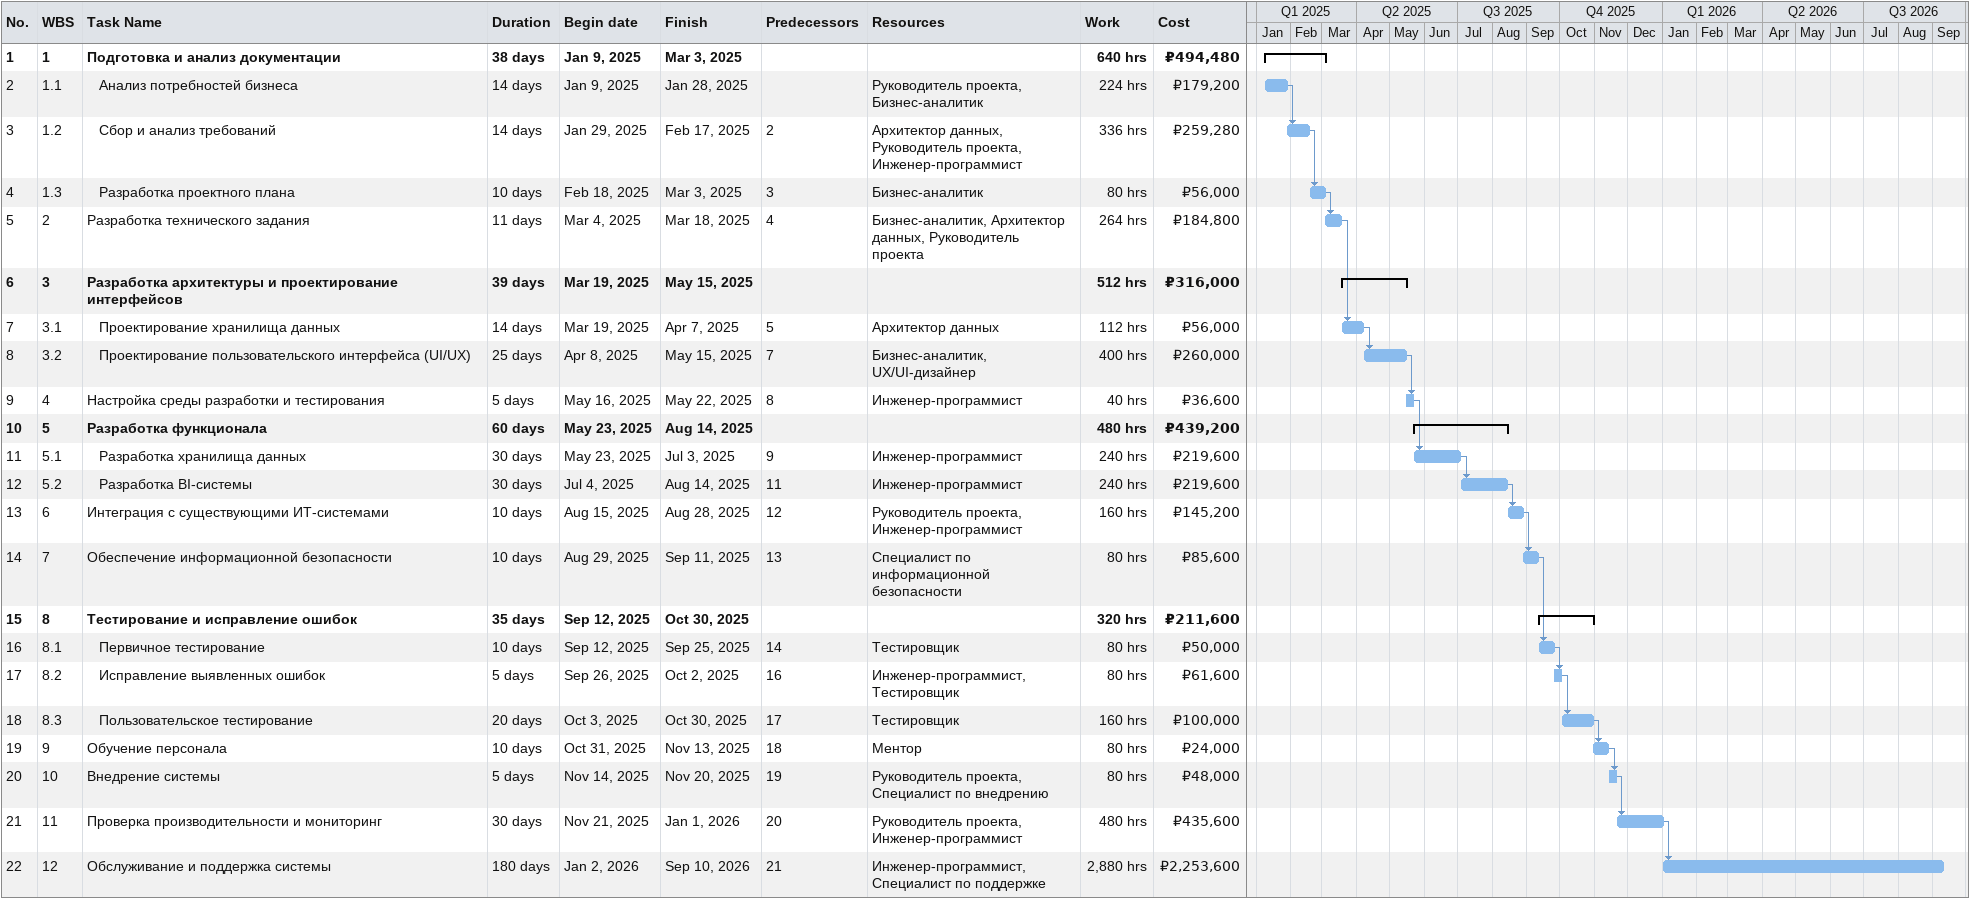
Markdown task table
| ID | WBS | Task | Duration | Start | Finish | Predecessors | Resources | Work (h) | Cost (₽) |
|---|---|---|---|---|---|---|---|---|---|
| 1 | 1 | **Подготовка и анализ документации** | 38d | 2025-01-09 | 2025-03-03 |  |  | 640 | 494480 |
| 2 | 1.1 | Анализ потребностей бизнеса | 14d | 2025-01-09 | 2025-01-28 |  | Руководитель проекта, Бизнес-аналитик | 224 | 179200 |
| 3 | 1.2 | Сбор и анализ требований | 14d | 2025-01-29 | 2025-02-17 | 2 | Архитектор данных, Руководитель проекта, Инженер-программист | 336 | 259280 |
| 4 | 1.3 | Разработка проектного плана | 10d | 2025-02-18 | 2025-03-03 | 3 | Бизнес-аналитик | 80 | 56000 |
| 5 | 2 | Разработка технического задания | 11d | 2025-03-04 | 2025-03-18 | 4 | Бизнес-аналитик, Архитектор данных, Руководитель проекта | 264 | 184800 |
| 6 | 3 | **Разработка архитектуры и проектирование интерфейсов** | 39d | 2025-03-19 | 2025-05-15 |  |  | 512 | 316000 |
| 7 | 3.1 | Проектирование хранилища данных | 14d | 2025-03-19 | 2025-04-07 | 5 | Архитектор данных | 112 | 56000 |
| 8 | 3.2 | Проектирование пользовательского интерфейса (UI/UX) | 25d | 2025-04-08 | 2025-05-15 | 7 | Бизнес-аналитик, UX/UI-дизайнер | 400 | 260000 |
| 9 | 4 | Настройка среды разработки и тестирования | 5d | 2025-05-16 | 2025-05-22 | 8 | Инженер-программист | 40 | 36600 |
| 10 | 5 | **Разработка функционала** | 60d | 2025-05-23 | 2025-08-14 |  |  | 480 | 439200 |
| 11 | 5.1 | Разработка хранилища данных | 30d | 2025-05-23 | 2025-07-03 | 9 | Инженер-программист | 240 | 219600 |
| 12 | 5.2 | Разработка BI-системы | 30d | 2025-07-04 | 2025-08-14 | 11 | Инженер-программист | 240 | 219600 |
| 13 | 6 | Интеграция с существующими ИТ-системами | 10d | 2025-08-15 | 2025-08-28 | 12 | Руководитель проекта, Инженер-программист | 160 | 145200 |
| 14 | 7 | Обеспечение информационной безопасности | 10d | 2025-08-29 | 2025-09-11 | 13 | Специалист по информационной безопасности | 80 | 85600 |
| 15 | 8 | **Тестирование и исправление ошибок** | 35d | 2025-09-12 | 2025-10-30 |  |  | 320 | 211600 |
| 16 | 8.1 | Первичное тестирование | 10d | 2025-09-12 | 2025-09-25 | 14 | Тестировщик | 80 | 50000 |
| 17 | 8.2 | Исправление выявленных ошибок | 5d | 2025-09-26 | 2025-10-02 | 16 | Инженер-программист, Тестировщик | 80 | 61600 |
| 18 | 8.3 | Пользовательское тестирование | 20d | 2025-10-03 | 2025-10-30 | 17 | Тестировщик | 160 | 100000 |
| 19 | 9 | Обучение персонала | 10d | 2025-10-31 | 2025-11-13 | 18 | Ментор | 80 | 24000 |
| 20 | 10 | Внедрение системы | 5d | 2025-11-14 | 2025-11-20 | 19 | Руководитель проекта, Специалист по внедрению | 80 | 48000 |
| 21 | 11 | Проверка производительности и мониторинг | 30d | 2025-11-21 | 2026-01-01 | 20 | Руководитель проекта, Инженер-программист | 480 | 435600 |
| 22 | 12 | Обслуживание и поддержка системы | 180d | 2026-01-02 | 2026-09-10 | 21 | Инженер-программист, Специалист по поддержке | 2880 | 2253600 |
